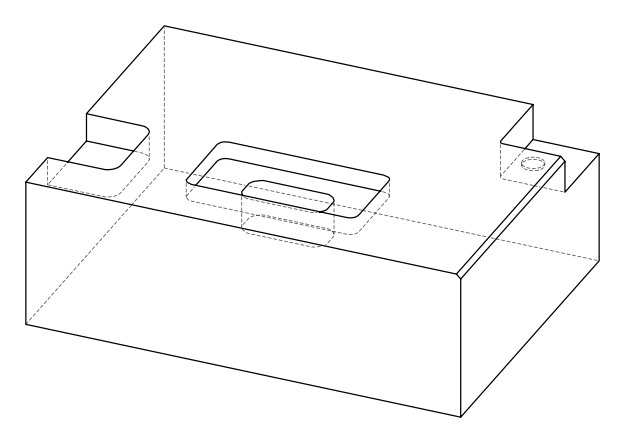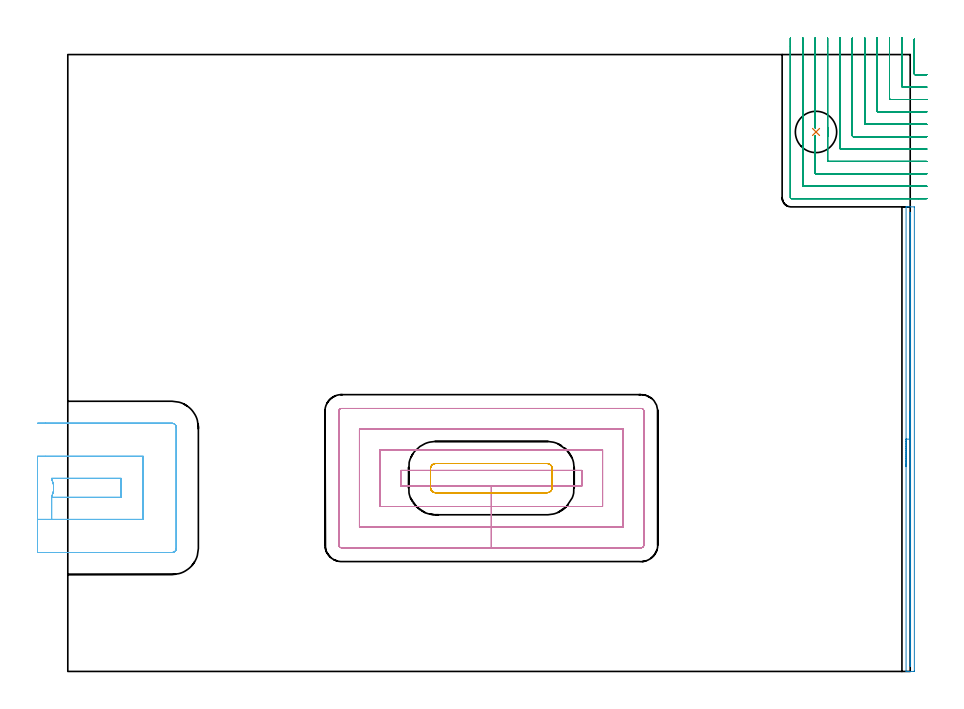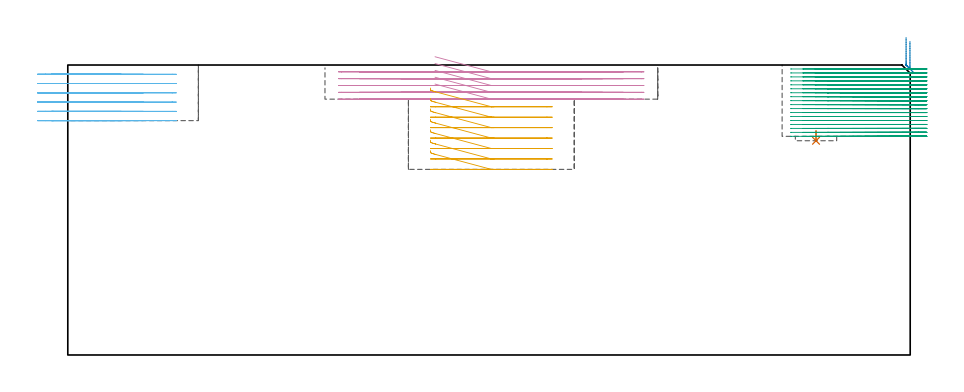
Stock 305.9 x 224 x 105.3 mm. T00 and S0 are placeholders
(PLAN: 6 operations, 4 tool changes, 49.2 min)
(1 INDEXABLE_INSERT_DRILL_BLIND_HOLE_FROM_SOLID | STEP1POCKET | UGT0302_001 | 0.02 min | 4853 mm3)
(2 AREA_MILL | FG_CHAMFER_SURFACE | UGT0205_001 | 2.84 min | 768 mm3)
(3 MILL_CORNER_NOTCH_RECTANGULAR | CORNER_NOTCH_RECTANGULAR | NXT0201_008 | Follow Part, ap 1.5, ae 75% | 29.22 min | 61968 mm3)
(4 MILL_RECTANGULAR_POCKET | POCKET_RECTANGULAR_STRAIGHT | NXT0201_013 | Follow Part, ap 2.5, ae 75% | 9.97 min | 90404 mm3)
(5 MILL_RECTANGULAR_POCKET_1 | POCKET_RECTANGULAR_STRAIGHT_1 | UGT0201_008 | Follow Part, ap 4, ae 75% | 2.26 min | 38695 mm3)
(6 MILL_SLOT | SLOT_PARTIAL_RECTANGULAR | UGT0201_008 | Follow Part, ap 4, ae 75% | 4.92 min | 59460 mm3)
(TOOL UGT0302_001 | Indexable Insert Drill 15mm | D15 PA180 FL50 Z2)
(TOOL UGT0205_001 | Chamfer Mill 20 x 3 x 45 deg. | D20 FL50 Z2)
(TOOL NXT0201_008 | ENDMILL 6mm [2P460-0600-NA 1630] | D6 FL26 Z6)
(TOOL NXT0201_013 | ENDMILL 10mm | D10 FL30 Z4)
(TOOL UGT0201_008 | End Mill 16 mm | D16 FL32 Z4)
(OP 1 INDEXABLE_INSERT_DRILL_BLIND_HOLE_FROM_SOLID)
G17 G21 G94 G90
T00 M6
G54
G17 G0 G90 X271.7 Y195.9 S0 M3
G43 Z115.3 H0
G94 G81 G98 Z77.8 F250. R81.4
G80
M5
M2
(OP 2 AREA_MILL)
G17 G21 G94 G90
T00 M6
G54
G17 G0 G90 X304.4 Y74.35 S1061 M3
G43 Z115.3 H0
G94 G1 Y74.388 Z114.428 F250.
Y74.502 Z113.563
Y74.691 Z112.712
Y74.953 Z111.88
Y75.287 Z111.074
Y75.69 Z110.3
Y76.158 Z109.564
Y76.69 Z108.872
Y77.279 Z108.229
Y77.922 Z107.639
Y78.614 Z107.108
Y79.35 Z106.64
Y80.124 Z106.237
Y80.93 Z105.903
Y81.762 Z105.641
Y82.614 Z105.452
Y83.478 Z105.338
Y84.35 Z105.3
Y168.559
X304.403 Y168.69 Z105.288
X304.448 Y168.693 Z105.243
X304.784 Y168.7 Z104.915
X305.335 Z104.364
X305.9 Z103.795
X307.391 Y168.698 Z102.306
X307.4 Y168.559 Z102.3
Y0.283
X307.397 Y0.141 Z102.303
X307.391 Y0.002 Z102.306
X305.9 Y0. Z103.795
X305.335 Z104.364
X304.784 Z104.915
X304.451 Z105.24
X304.403 Y0.01 Z105.288
X304.4 Y0.141 Z105.3
Y84.35
X305.814 Z103.886
Y166.417
X305.816 Y166.502 Z103.884
X305.821 Y166.672 Z103.879
X305.825 Y166.692 Z103.875
X305.832 Y166.695 Z103.868
X305.854 Y166.698 Z103.846
X305.9 Z103.8
X305.952 Y166.694 Z103.748
X305.978 Y166.691 Z103.722
X305.982 Y166.588 Z103.718
X305.985 Y166.417 Z103.715
X305.986 Y2.283
X305.984 Y2.198 Z103.716
X305.979 Y2.028 Z103.721
X305.975 Y2.008 Z103.725
X305.968 Y2.005 Z103.732
X305.946 Y2.002 Z103.754
X305.9 Z103.8
X305.848 Y2.006 Z103.852
X305.822 Y2.009 Z103.878
X305.819 Y2.112 Z103.881
X305.815 Y2.283 Z103.885
X305.814 Y84.35 Z103.886
Y85.222 Z103.924
Y86.086 Z104.038
Y86.938 Z104.226
Y87.77 Z104.489
Y88.576 Z104.823
Y89.35 Z105.225
Y90.086 Z105.694
Y90.778 Z106.225
Y91.421 Z106.815
Y92.01 Z107.458
Y92.542 Z108.15
Y93.01 Z108.886
Y93.413 Z109.66
Y93.747 Z110.466
Y94.009 Z111.298
Y94.198 Z112.149
Y94.312 Z113.014
Y94.35 Z113.886
G0 Z115.3
M5
M2
(OP 3 MILL_CORNER_NOTCH_RECTANGULAR)
G17 G21 G94 G90
T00 M6
G54
G17 G0 G90 X307.4 Y229.598 S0 M3
G43 Z115.3 H1
Z103.861
G94 G1 Y226.598 F250.
Y216.997 F500.
G3 X307.697 Y216.7 R0.3
G1 X308.9
X311.9 F250.
G0 Z115.3
X302.9 Y230.
Z103.861
G1 Y227.
Y212.497 F500.
G3 X303.197 Y212.2 R0.3
G1 X308.9
X311.9 F250.
G0 Z115.3
X298.4 Y230.
Z103.861
G1 Y227.
Y207.997 F500.
G3 X298.697 Y207.7 R0.3
G1 X308.9
X311.9 F250.
G0 Z115.3
X293.9 Y230.
Z103.861
G1 Y227.
Y203.497 F500.
G3 X294.197 Y203.2 R0.3
G1 X308.9
X311.9 F250.
G0 Z115.3
X289.4 Y230.
Z103.861
G1 Y227.
Y198.997 F500.
G3 X289.697 Y198.7 R0.3
G1 X308.9
X311.9 F250.
G0 Z115.3
X284.9 Y230.
Z103.861
G1 Y227.
Y194.497 F500.
G3 X285.197 Y194.2 R0.3
G1 X308.9
X311.9 F250.
G0 Z115.3
X280.4 Y230.
Z103.861
G1 Y227.
Y189.997 F500.
G3 X280.697 Y189.7 R0.3
G1 X308.9
X311.9 F250.
G0 Z115.3
X275.9 Y230.
Z103.861
G1 Y227.
Y197.504 F500.
G2 X275.954 Y194.44 R4.5
G1 X275.9 Y194.293
Y185.498
G3 X276.198 Y185.2 R0.3
G1 X308.9
X311.9 F250.
G0 Z115.3
X271.4 Y230.
Z103.861
G1 Y227.
Y200.387 F500.
Y197.387 F250.
G0 Z115.3
Y194.415
Z103.861
G1 Y191.415
Y180.998 F500.
G3 X271.698 Y180.7 R0.3
G1 X308.9
X311.9 F250.
G0 Z115.3
X266.9 Y230.
Z103.861
G1 Y227.
Y176.498 F500.
G3 X267.198 Y176.2 R0.3
G1 X308.9
X311.9 F250.
G0 Z115.3
X262.4 Y230.
Z103.861
G1 Y227.
Y171.998 F500.
G3 X262.698 Y171.7 R0.3
G1 X308.9
X311.9 F250.
G0 Z115.3
X307.4 Y229.598
Z102.422
G1 Y226.598
Y216.997 F500.
G3 X307.697 Y216.7 R0.3
G1 X308.9
X311.9 F250.
G0 Z115.3
X302.9 Y230.
Z102.422
G1 Y227.
Y212.497 F500.
G3 X303.197 Y212.2 R0.3
G1 X308.9
X311.9 F250.
G0 Z115.3
X298.4 Y230.
Z102.422
G1 Y227.
Y207.997 F500.
G3 X298.697 Y207.7 R0.3
G1 X308.9
X311.9 F250.
G0 Z115.3
X293.9 Y230.
Z102.422
G1 Y227.
Y203.497 F500.
G3 X294.197 Y203.2 R0.3
G1 X308.9
X311.9 F250.
G0 Z115.3
X289.4 Y230.
Z102.422
G1 Y227.
Y198.997 F500.
G3 X289.697 Y198.7 R0.3
G1 X308.9
X311.9 F250.
G0 Z115.3
X284.9 Y230.
Z102.422
G1 Y227.
Y194.497 F500.
G3 X285.197 Y194.2 R0.3
G1 X308.9
X311.9 F250.
G0 Z115.3
X280.4 Y230.
Z102.422
G1 Y227.
Y189.997 F500.
G3 X280.697 Y189.7 R0.3
G1 X308.9
X311.9 F250.
G0 Z115.3
X275.9 Y230.
Z102.422
G1 Y227.
Y197.504 F500.
G2 X275.954 Y194.44 R4.5
G1 X275.9 Y194.293
Y185.498
G3 X276.198 Y185.2 R0.3
G1 X308.9
X311.9 F250.
G0 Z115.3
X271.4 Y230.
Z102.422
G1 Y227.
Y200.387 F500.
Y197.387 F250.
G0 Z115.3
Y194.415
Z102.422
G1 Y191.415
Y180.998 F500.
G3 X271.698 Y180.7 R0.3
G1 X308.9
X311.9 F250.
G0 Z115.3
X266.9 Y230.
Z102.422
G1 Y227.
Y176.498 F500.
G3 X267.198 Y176.2 R0.3
G1 X308.9
X311.9 F250.
G0 Z115.3
X262.4 Y230.
Z102.422
G1 Y227.
Y171.998 F500.
G3 X262.698 Y171.7 R0.3
G1 X308.9
X311.9 F250.
G0 Z115.3
X307.4 Y229.598
Z100.983
G1 Y226.598
Y216.997 F500.
G3 X307.697 Y216.7 R0.3
G1 X308.9
X311.9 F250.
G0 Z115.3
X302.9 Y230.
Z100.983
G1 Y227.
Y212.497 F500.
G3 X303.197 Y212.2 R0.3
G1 X308.9
X311.9 F250.
G0 Z115.3
X298.4 Y230.
Z100.983
G1 Y227.
Y207.997 F500.
G3 X298.697 Y207.7 R0.3
G1 X308.9
X311.9 F250.
G0 Z115.3
X293.9 Y230.
Z100.983
G1 Y227.
Y203.497 F500.
G3 X294.197 Y203.2 R0.3
G1 X308.9
X311.9 F250.
G0 Z115.3
X289.4 Y230.
Z100.983
G1 Y227.
Y198.997 F500.
G3 X289.697 Y198.7 R0.3
G1 X308.9
X311.9 F250.
G0 Z115.3
X284.9 Y230.
Z100.983
G1 Y227.
Y194.497 F500.
G3 X285.197 Y194.2 R0.3
G1 X308.9
X311.9 F250.
G0 Z115.3
X280.4 Y230.
Z100.983
G1 Y227.
Y189.997 F500.
G3 X280.697 Y189.7 R0.3
G1 X308.9
X311.9 F250.
G0 Z115.3
X275.9 Y230.
Z100.983
G1 Y227.
Y197.504 F500.
G2 X275.954 Y194.44 R4.5
G1 X275.9 Y194.293
Y185.498
G3 X276.198 Y185.2 R0.3
G1 X308.9
X311.9 F250.
G0 Z115.3
X271.4 Y230.
Z100.983
G1 Y227.
Y200.387 F500.
Y197.387 F250.
G0 Z115.3
Y194.414
Z100.983
G1 Y191.414
Y180.998 F500.
G3 X271.698 Y180.7 R0.3
G1 X308.9
X311.9 F250.
G0 Z115.3
X266.9 Y230.
Z100.983
G1 Y227.
Y176.498 F500.
G3 X267.198 Y176.2 R0.3
G1 X308.9
X311.9 F250.
G0 Z115.3
X262.4 Y230.
Z100.983
G1 Y227.
Y171.998 F500.
G3 X262.698 Y171.7 R0.3
G1 X308.9
X311.9 F250.
G0 Z115.3
X307.4 Y229.598
Z99.544
G1 Y226.598
Y216.997 F500.
G3 X307.697 Y216.7 R0.3
G1 X308.9
X311.9 F250.
G0 Z115.3
X302.9 Y230.
Z99.544
G1 Y227.
Y212.497 F500.
G3 X303.197 Y212.2 R0.3
G1 X308.9
X311.9 F250.
G0 Z115.3
X298.4 Y230.
Z99.544
G1 Y227.
Y207.997 F500.
G3 X298.697 Y207.7 R0.3
G1 X308.9
X311.9 F250.
G0 Z115.3
X293.9 Y230.
Z99.544
G1 Y227.
Y203.497 F500.
G3 X294.197 Y203.2 R0.3
G1 X308.9
X311.9 F250.
G0 Z115.3
X289.4 Y230.
Z99.544
G1 Y227.
Y198.997 F500.
G3 X289.697 Y198.7 R0.3
G1 X308.9
X311.9 F250.
G0 Z115.3
X284.9 Y230.
Z99.544
G1 Y227.
Y194.497 F500.
G3 X285.197 Y194.2 R0.3
G1 X308.9
X311.9 F250.
G0 Z115.3
X280.4 Y230.
Z99.544
G1 Y227.
Y189.997 F500.
G3 X280.697 Y189.7 R0.3
G1 X308.9
X311.9 F250.
G0 Z115.3
X275.9 Y230.
Z99.544
G1 Y227.
Y197.504 F500.
G2 X275.954 Y194.44 R4.5
G1 X275.9 Y194.293
Y185.498
G3 X276.198 Y185.2 R0.3
G1 X308.9
X311.9 F250.
G0 Z115.3
X271.4 Y230.
Z99.544
G1 Y227.
Y200.387 F500.
Y197.387 F250.
G0 Z115.3
Y194.414
Z99.544
G1 Y191.414
Y180.998 F500.
G3 X271.698 Y180.7 R0.3
G1 X308.9
X311.9 F250.
G0 Z115.3
X266.9 Y230.
Z99.544
G1 Y227.
Y176.498 F500.
G3 X267.198 Y176.2 R0.3
G1 X308.9
X311.9 F250.
G0 Z115.3
X262.4 Y230.
Z99.544
G1 Y227.
Y171.998 F500.
G3 X262.698 Y171.7 R0.3
G1 X308.9
X311.9 F250.
G0 Z115.3
X307.4 Y229.598
Z98.105
G1 Y226.598
Y216.997 F500.
G3 X307.697 Y216.7 R0.3
G1 X308.9
X311.9 F250.
G0 Z115.3
X302.9 Y230.
Z98.105
G1 Y227.
Y212.497 F500.
G3 X303.197 Y212.2 R0.3
G1 X308.9
X311.9 F250.
G0 Z115.3
X298.4 Y230.
Z98.105
G1 Y227.
Y207.997 F500.
G3 X298.697 Y207.7 R0.3
G1 X308.9
X311.9 F250.
G0 Z115.3
X293.9 Y230.
Z98.105
G1 Y227.
Y203.497 F500.
G3 X294.197 Y203.2 R0.3
G1 X308.9
X311.9 F250.
G0 Z115.3
X289.4 Y230.
Z98.105
G1 Y227.
Y198.997 F500.
G3 X289.697 Y198.7 R0.3
G1 X308.9
X311.9 F250.
G0 Z115.3
X284.9 Y230.
Z98.105
G1 Y227.
Y194.497 F500.
G3 X285.197 Y194.2 R0.3
G1 X308.9
X311.9 F250.
G0 Z115.3
X280.4 Y230.
Z98.105
G1 Y227.
Y189.997 F500.
G3 X280.697 Y189.7 R0.3
G1 X308.9
X311.9 F250.
G0 Z115.3
X275.9 Y230.
Z98.105
G1 Y227.
Y197.504 F500.
G2 X275.969 Y194.487 R4.5
G1 X275.954 Y194.441
X275.93 Y194.372
X275.9 Y194.293
Y185.498
G3 X276.198 Y185.2 R0.3
G1 X308.9
X311.9 F250.
G0 Z115.3
X271.4 Y230.
Z98.105
G1 Y227.
Y200.387 F500.
Y197.387 F250.
G0 Z115.3
Y194.414
Z98.105
G1 Y191.414
Y180.998 F500.
G3 X271.698 Y180.7 R0.3
G1 X308.9
X311.9 F250.
G0 Z115.3
X266.9 Y230.
Z98.105
G1 Y227.
Y176.498 F500.
G3 X267.198 Y176.2 R0.3
G1 X308.9
X311.9 F250.
G0 Z115.3
X262.4 Y230.
Z98.105
G1 Y227.
Y171.998 F500.
G3 X262.698 Y171.7 R0.3
G1 X308.9
X311.9 F250.
G0 Z115.3
X307.4 Y229.598
Z96.667
G1 Y226.598
Y216.997 F500.
G3 X307.697 Y216.7 R0.3
G1 X308.9
X311.9 F250.
G0 Z115.3
X302.9 Y230.
Z96.667
G1 Y227.
Y212.497 F500.
G3 X303.197 Y212.2 R0.3
G1 X308.9
X311.9 F250.
G0 Z115.3
X298.4 Y230.
Z96.667
G1 Y227.
Y207.997 F500.
G3 X298.697 Y207.7 R0.3
G1 X308.9
X311.9 F250.
G0 Z115.3
X293.9 Y230.
Z96.667
G1 Y227.
Y203.497 F500.
G3 X294.197 Y203.2 R0.3
G1 X308.9
X311.9 F250.
G0 Z115.3
X289.4 Y230.
Z96.667
G1 Y227.
Y198.997 F500.
G3 X289.697 Y198.7 R0.3
G1 X308.9
X311.9 F250.
G0 Z115.3
X284.9 Y230.
Z96.667
G1 Y227.
Y194.497 F500.
G3 X285.197 Y194.2 R0.3
G1 X308.9
X311.9 F250.
G0 Z115.3
X280.4 Y230.
Z96.667
G1 Y227.
Y189.997 F500.
G3 X280.697 Y189.7 R0.3
G1 X308.9
X311.9 F250.
G0 Z115.3
X275.9 Y230.
Z96.667
G1 Y227.
Y197.504 F500.
G2 X275.969 Y194.487 R4.5
G1 X275.954 Y194.441
X275.943 Y194.408
X275.9 Y194.293
Y185.498
G3 X276.198 Y185.2 R0.3
G1 X308.9
X311.9 F250.
G0 Z115.3
X271.4 Y230.
Z96.667
G1 Y227.
Y200.387 F500.
Y197.387 F250.
G0 Z115.3
Y194.414
Z96.667
G1 Y191.414
Y180.998 F500.
G3 X271.698 Y180.7 R0.3
G1 X308.9
X311.9 F250.
G0 Z115.3
X266.9 Y230.
Z96.667
G1 Y227.
Y176.498 F500.
G3 X267.198 Y176.2 R0.3
G1 X308.9
X311.9 F250.
G0 Z115.3
X262.4 Y230.
Z96.667
G1 Y227.
Y171.998 F500.
G3 X262.698 Y171.7 R0.3
G1 X308.9
X311.9 F250.
G0 Z115.3
X307.4 Y229.598
Z95.228
G1 Y226.598
Y216.997 F500.
G3 X307.697 Y216.7 R0.3
G1 X308.9
X311.9 F250.
G0 Z115.3
X302.9 Y230.
Z95.228
G1 Y227.
Y212.497 F500.
G3 X303.197 Y212.2 R0.3
G1 X308.9
X311.9 F250.
G0 Z115.3
X298.4 Y230.
Z95.228
G1 Y227.
Y207.997 F500.
G3 X298.697 Y207.7 R0.3
G1 X308.9
X311.9 F250.
G0 Z115.3
X293.9 Y230.
Z95.228
G1 Y227.
Y203.497 F500.
G3 X294.197 Y203.2 R0.3
G1 X308.9
X311.9 F250.
G0 Z115.3
X289.4 Y230.
Z95.228
G1 Y227.
Y198.997 F500.
G3 X289.697 Y198.7 R0.3
G1 X308.9
X311.9 F250.
G0 Z115.3
X284.9 Y230.
Z95.228
G1 Y227.
Y194.497 F500.
G3 X285.197 Y194.2 R0.3
G1 X308.9
X311.9 F250.
G0 Z115.3
X280.4 Y230.
Z95.228
G1 Y227.
Y189.997 F500.
G3 X280.697 Y189.7 R0.3
G1 X308.9
X311.9 F250.
G0 Z115.3
X275.9 Y230.
Z95.228
G1 Y227.
Y197.504 F500.
G2 X275.954 Y194.44 R4.5
G1 X275.9 Y194.293
Y185.498
G3 X276.198 Y185.2 R0.3
G1 X308.9
X311.9 F250.
G0 Z115.3
X271.4 Y230.
Z95.228
G1 Y227.
Y200.387 F500.
Y197.387 F250.
G0 Z115.3
Y194.414
Z95.228
G1 Y191.414
Y180.998 F500.
G3 X271.698 Y180.7 R0.3
G1 X308.9
X311.9 F250.
G0 Z115.3
X266.9 Y230.
Z95.228
G1 Y227.
Y176.498 F500.
G3 X267.198 Y176.2 R0.3
G1 X308.9
X311.9 F250.
G0 Z115.3
X262.4 Y230.
Z95.228
G1 Y227.
Y171.998 F500.
G3 X262.698 Y171.7 R0.3
G1 X308.9
X311.9 F250.
G0 Z115.3
X307.4 Y229.598
Z93.789
G1 Y226.598
Y216.997 F500.
G3 X307.697 Y216.7 R0.3
G1 X308.9
X311.9 F250.
G0 Z115.3
X302.9 Y230.
Z93.789
G1 Y227.
Y212.497 F500.
G3 X303.197 Y212.2 R0.3
G1 X308.9
X311.9 F250.
G0 Z115.3
X298.4 Y230.
Z93.789
G1 Y227.
Y207.997 F500.
G3 X298.697 Y207.7 R0.3
G1 X308.9
X311.9 F250.
G0 Z115.3
X293.9 Y230.
Z93.789
G1 Y227.
Y203.497 F500.
G3 X294.197 Y203.2 R0.3
G1 X308.9
X311.9 F250.
G0 Z115.3
X289.4 Y230.
Z93.789
G1 Y227.
Y198.997 F500.
G3 X289.697 Y198.7 R0.3
G1 X308.9
X311.9 F250.
G0 Z115.3
X284.9 Y230.
Z93.789
G1 Y227.
Y194.497 F500.
G3 X285.197 Y194.2 R0.3
G1 X308.9
X311.9 F250.
G0 Z115.3
X280.4 Y230.
Z93.789
G1 Y227.
Y189.997 F500.
G3 X280.697 Y189.7 R0.3
G1 X308.9
X311.9 F250.
G0 Z115.3
X275.9 Y230.
Z93.789
G1 Y227.
Y197.504 F500.
G2 X275.954 Y194.44 R4.5
G1 X275.9 Y194.293
Y185.498
G3 X276.198 Y185.2 R0.3
G1 X308.9
X311.9 F250.
G0 Z115.3
X271.4 Y230.
Z93.789
G1 Y227.
Y200.387 F500.
Y197.387 F250.
G0 Z115.3
Y194.414
Z93.789
G1 Y191.414
Y180.998 F500.
G3 X271.698 Y180.7 R0.3
G1 X308.9
X311.9 F250.
G0 Z115.3
X266.9 Y230.
Z93.789
G1 Y227.
Y176.498 F500.
G3 X267.198 Y176.2 R0.3
G1 X308.9
X311.9 F250.
G0 Z115.3
X262.4 Y230.
Z93.789
G1 Y227.
Y171.998 F500.
G3 X262.698 Y171.7 R0.3
G1 X308.9
X311.9 F250.
G0 Z115.3
X307.4 Y229.598
Z92.35
G1 Y226.598
Y216.997 F500.
G3 X307.697 Y216.7 R0.3
G1 X308.9
X311.9 F250.
G0 Z115.3
X302.9 Y230.
Z92.35
G1 Y227.
Y212.497 F500.
G3 X303.197 Y212.2 R0.3
G1 X308.9
X311.9 F250.
G0 Z115.3
X298.4 Y230.
Z92.35
G1 Y227.
Y207.997 F500.
G3 X298.697 Y207.7 R0.3
G1 X308.9
X311.9 F250.
G0 Z115.3
X293.9 Y230.
Z92.35
G1 Y227.
Y203.497 F500.
G3 X294.197 Y203.2 R0.3
G1 X308.9
X311.9 F250.
G0 Z115.3
X289.4 Y230.
Z92.35
G1 Y227.
Y198.997 F500.
G3 X289.697 Y198.7 R0.3
G1 X308.9
X311.9 F250.
G0 Z115.3
X284.9 Y230.
Z92.35
G1 Y227.
Y194.497 F500.
G3 X285.197 Y194.2 R0.3
G1 X308.9
X311.9 F250.
G0 Z115.3
X280.4 Y230.
Z92.35
G1 Y227.
Y189.997 F500.
G3 X280.697 Y189.7 R0.3
G1 X308.9
X311.9 F250.
G0 Z115.3
X275.9 Y230.
Z92.35
G1 Y227.
Y197.504 F500.
G2 X275.954 Y194.44 R4.5
G1 X275.9 Y194.293
Y185.498
G3 X276.198 Y185.2 R0.3
G1 X308.9
X311.9 F250.
G0 Z115.3
X271.4 Y230.
Z92.35
G1 Y227.
Y200.387 F500.
Y197.387 F250.
G0 Z115.3
Y194.414
Z92.35
G1 Y191.414
Y180.998 F500.
G3 X271.698 Y180.7 R0.3
G1 X308.9
X311.9 F250.
G0 Z115.3
X266.9 Y230.
Z92.35
G1 Y227.
Y176.498 F500.
G3 X267.198 Y176.2 R0.3
G1 X308.9
X311.9 F250.
G0 Z115.3
X262.4 Y230.
Z92.35
G1 Y227.
Y171.998 F500.
G3 X262.698 Y171.7 R0.3
G1 X308.9
X311.9 F250.
G0 Z115.3
X307.4 Y229.598
Z90.911
G1 Y226.598
Y216.997 F500.
G3 X307.697 Y216.7 R0.3
G1 X308.9
X311.9 F250.
G0 Z115.3
X302.9 Y230.
Z90.911
G1 Y227.
Y212.497 F500.
G3 X303.197 Y212.2 R0.3
G1 X308.9
X311.9 F250.
G0 Z115.3
X298.4 Y230.
Z90.911
G1 Y227.
Y207.997 F500.
G3 X298.697 Y207.7 R0.3
G1 X308.9
X311.9 F250.
G0 Z115.3
X293.9 Y230.
Z90.911
G1 Y227.
Y203.497 F500.
G3 X294.197 Y203.2 R0.3
G1 X308.9
X311.9 F250.
G0 Z115.3
X289.4 Y230.
Z90.911
G1 Y227.
Y198.997 F500.
G3 X289.697 Y198.7 R0.3
G1 X308.9
X311.9 F250.
G0 Z115.3
X284.9 Y230.
Z90.911
G1 Y227.
Y194.497 F500.
G3 X285.197 Y194.2 R0.3
G1 X308.9
X311.9 F250.
G0 Z115.3
X280.4 Y230.
Z90.911
G1 Y227.
Y189.997 F500.
G3 X280.697 Y189.7 R0.3
G1 X308.9
X311.9 F250.
G0 Z115.3
X275.9 Y230.
Z90.911
G1 Y227.
Y197.504 F500.
G2 X275.954 Y194.44 R4.5
G1 X275.9 Y194.293
Y185.498
G3 X276.198 Y185.2 R0.3
G1 X308.9
X311.9 F250.
G0 Z115.3
X271.4 Y230.
Z90.911
G1 Y227.
Y200.387 F500.
Y197.387 F250.
G0 Z115.3
Y194.414
Z90.911
G1 Y191.414
Y180.998 F500.
G3 X271.698 Y180.7 R0.3
G1 X308.9
X311.9 F250.
G0 Z115.3
X266.9 Y230.
Z90.911
G1 Y227.
Y176.498 F500.
G3 X267.198 Y176.2 R0.3
G1 X308.9
X311.9 F250.
G0 Z115.3
X262.4 Y230.
Z90.911
G1 Y227.
Y171.998 F500.
G3 X262.698 Y171.7 R0.3
G1 X308.9
X311.9 F250.
G0 Z115.3
X307.4 Y229.598
Z89.472
G1 Y226.598
Y216.997 F500.
G3 X307.697 Y216.7 R0.3
G1 X308.9
X311.9 F250.
G0 Z115.3
X302.9 Y230.
Z89.472
G1 Y227.
Y212.497 F500.
G3 X303.197 Y212.2 R0.3
G1 X308.9
X311.9 F250.
G0 Z115.3
X298.4 Y230.
Z89.472
G1 Y227.
Y207.997 F500.
G3 X298.697 Y207.7 R0.3
G1 X308.9
X311.9 F250.
G0 Z115.3
X293.9 Y230.
Z89.472
G1 Y227.
Y203.497 F500.
G3 X294.197 Y203.2 R0.3
G1 X308.9
X311.9 F250.
G0 Z115.3
X289.4 Y230.
Z89.472
G1 Y227.
Y198.997 F500.
G3 X289.697 Y198.7 R0.3
G1 X308.9
X311.9 F250.
G0 Z115.3
X284.9 Y230.
Z89.472
G1 Y227.
Y194.497 F500.
G3 X285.197 Y194.2 R0.3
G1 X308.9
X311.9 F250.
G0 Z115.3
X280.4 Y230.
Z89.472
G1 Y227.
Y189.997 F500.
G3 X280.697 Y189.7 R0.3
G1 X308.9
X311.9 F250.
G0 Z115.3
X275.9 Y230.
Z89.472
G1 Y227.
Y197.504 F500.
G2 X275.954 Y194.44 R4.5
G1 X275.9 Y194.293
Y185.498
G3 X276.198 Y185.2 R0.3
G1 X308.9
X311.9 F250.
G0 Z115.3
X271.4 Y230.
Z89.472
G1 Y227.
Y200.387 F500.
Y197.387 F250.
G0 Z115.3
Y194.414
Z89.472
G1 Y191.414
Y180.998 F500.
G3 X271.698 Y180.7 R0.3
G1 X308.9
X311.9 F250.
G0 Z115.3
X266.9 Y230.
Z89.472
G1 Y227.
Y176.498 F500.
G3 X267.198 Y176.2 R0.3
G1 X308.9
X311.9 F250.
G0 Z115.3
X262.4 Y230.
Z89.472
G1 Y227.
Y171.998 F500.
G3 X262.698 Y171.7 R0.3
G1 X308.9
X311.9 F250.
G0 Z115.3
X307.4 Y229.598
Z88.033
G1 Y226.598
Y216.997 F500.
G3 X307.697 Y216.7 R0.3
G1 X308.9
X311.9 F250.
G0 Z115.3
X302.9 Y230.
Z88.033
G1 Y227.
Y212.497 F500.
G3 X303.197 Y212.2 R0.3
G1 X308.9
X311.9 F250.
G0 Z115.3
X298.4 Y230.
Z88.033
G1 Y227.
Y207.997 F500.
G3 X298.697 Y207.7 R0.3
G1 X308.9
X311.9 F250.
G0 Z115.3
X293.9 Y230.
Z88.033
G1 Y227.
Y203.497 F500.
G3 X294.197 Y203.2 R0.3
G1 X308.9
X311.9 F250.
G0 Z115.3
X289.4 Y230.
Z88.033
G1 Y227.
Y198.997 F500.
G3 X289.697 Y198.7 R0.3
G1 X308.9
X311.9 F250.
G0 Z115.3
X284.9 Y230.
Z88.033
G1 Y227.
Y194.497 F500.
G3 X285.197 Y194.2 R0.3
G1 X308.9
X311.9 F250.
G0 Z115.3
X280.4 Y230.
Z88.033
G1 Y227.
Y189.997 F500.
G3 X280.697 Y189.7 R0.3
G1 X308.9
X311.9 F250.
G0 Z115.3
X275.9 Y230.
Z88.033
G1 Y227.
Y197.506 F500.
G2 X276.139 Y195.181 R4.499
X275.9 Y194.294 R4.499
G1 Y185.498
G3 X276.198 Y185.2 R0.3
G1 X308.9
X311.9 F250.
G0 Z115.3
X271.4 Y230.
Z88.033
G1 Y227.
Y200.387 F500.
Y197.387 F250.
G0 Z115.3
Y194.414
Z88.033
G1 Y191.414
Y180.998 F500.
G3 X271.698 Y180.7 R0.3
G1 X308.9
X311.9 F250.
G0 Z115.3
X266.9 Y230.
Z88.033
G1 Y227.
Y176.498 F500.
G3 X267.198 Y176.2 R0.3
G1 X308.9
X311.9 F250.
G0 Z115.3
X262.4 Y230.
Z88.033
G1 Y227.
Y171.998 F500.
G3 X262.698 Y171.7 R0.3
G1 X308.9
X311.9 F250.
G0 Z115.3
X307.4 Y229.598
Z86.594
G1 Y226.598
Y216.997 F500.
G3 X307.697 Y216.7 R0.3
G1 X308.9
X311.9 F250.
G0 Z115.3
X302.9 Y230.
Z86.594
G1 Y227.
Y212.497 F500.
G3 X303.197 Y212.2 R0.3
G1 X308.9
X311.9 F250.
G0 Z115.3
X298.4 Y230.
Z86.594
G1 Y227.
Y207.997 F500.
G3 X298.697 Y207.7 R0.3
G1 X308.9
X311.9 F250.
G0 Z115.3
X293.9 Y230.
Z86.594
G1 Y227.
Y203.497 F500.
G3 X294.197 Y203.2 R0.3
G1 X308.9
X311.9 F250.
G0 Z115.3
X289.4 Y230.
Z86.594
G1 Y227.
Y198.997 F500.
G3 X289.697 Y198.7 R0.3
G1 X308.9
X311.9 F250.
G0 Z115.3
X284.9 Y230.
Z86.594
G1 Y227.
Y194.497 F500.
G3 X285.197 Y194.2 R0.3
G1 X308.9
X311.9 F250.
G0 Z115.3
X280.4 Y230.
Z86.594
G1 Y227.
Y189.997 F500.
G3 X280.697 Y189.7 R0.3
G1 X308.9
X311.9 F250.
G0 Z115.3
X275.9 Y230.
Z86.594
G1 Y227.
Y197.504 F500.
G2 X276.108 Y195.008 R4.5
X275.9 Y194.294 R4.499
G1 Y189.997
Y185.498
G3 X276.198 Y185.2 R0.3
G1 X308.9
X311.9 F250.
G0 Z115.3
X271.4 Y230.
Z86.594
G1 Y227.
Y200.387 F500.
Y197.387 F250.
G0 Z115.3
Y194.414
Z86.594
G1 Y191.414
Y180.998 F500.
G3 X271.698 Y180.7 R0.3
G1 X308.9
X311.9 F250.
G0 Z115.3
X266.9 Y230.
Z86.594
G1 Y227.
Y176.498 F500.
G3 X267.198 Y176.2 R0.3
G1 X308.9
X311.9 F250.
G0 Z115.3
X262.4 Y230.
Z86.594
G1 Y227.
Y171.998 F500.
G3 X262.698 Y171.7 R0.3
G1 X308.9
X311.9 F250.
G0 Z115.3
X307.4 Y229.598
Z85.156
G1 Y226.598
Y216.997 F500.
G3 X307.697 Y216.7 R0.3
G1 X308.9
X311.9 F250.
G0 Z115.3
X302.9 Y230.
Z85.156
G1 Y227.
Y212.497 F500.
G3 X303.197 Y212.2 R0.3
G1 X308.9
X311.9 F250.
G0 Z115.3
X298.4 Y230.
Z85.156
G1 Y227.
Y207.997 F500.
G3 X298.697 Y207.7 R0.3
G1 X308.9
X311.9 F250.
G0 Z115.3
X293.9 Y230.
Z85.156
G1 Y227.
Y203.497 F500.
G3 X294.197 Y203.2 R0.3
G1 X308.9
X311.9 F250.
G0 Z115.3
X289.4 Y230.
Z85.156
G1 Y227.
Y198.997 F500.
G3 X289.697 Y198.7 R0.3
G1 X308.9
X311.9 F250.
G0 Z115.3
X284.9 Y230.
Z85.156
G1 Y227.
Y194.497 F500.
G3 X285.197 Y194.2 R0.3
G1 X308.9
X311.9 F250.
G0 Z115.3
X280.4 Y230.
Z85.156
G1 Y227.
Y189.997 F500.
G3 X280.697 Y189.7 R0.3
G1 X308.9
X311.9 F250.
G0 Z115.3
X275.9 Y230.
Z85.156
G1 Y227.
Y197.504 F500.
G2 X275.954 Y194.44 R4.5
G1 X275.9 Y194.293
Y185.498
G3 X276.198 Y185.2 R0.3
G1 X308.9
X311.9 F250.
G0 Z115.3
X271.4 Y230.
Z85.156
G1 Y227.
Y200.387 F500.
Y197.387 F250.
G0 Z115.3
Y194.414
Z85.156
G1 Y191.414
Y180.998 F500.
G3 X271.698 Y180.7 R0.3
G1 X308.9
X311.9 F250.
G0 Z115.3
X266.9 Y230.
Z85.156
G1 Y227.
Y176.498 F500.
G3 X267.198 Y176.2 R0.3
G1 X308.9
X311.9 F250.
G0 Z115.3
X262.4 Y230.
Z85.156
G1 Y227.
Y171.998 F500.
G3 X262.698 Y171.7 R0.3
G1 X308.9
X311.9 F250.
G0 Z115.3
X307.4 Y229.598
Z83.717
G1 Y226.598
Y216.997 F500.
G3 X307.697 Y216.7 R0.3
G1 X308.9
X311.9 F250.
G0 Z115.3
X302.9 Y230.
Z83.717
G1 Y227.
Y212.497 F500.
G3 X303.197 Y212.2 R0.3
G1 X308.9
X311.9 F250.
G0 Z115.3
X298.4 Y230.
Z83.717
G1 Y227.
Y207.997 F500.
G3 X298.697 Y207.7 R0.3
G1 X308.9
X311.9 F250.
G0 Z115.3
X293.9 Y230.
Z83.717
G1 Y227.
Y203.497 F500.
G3 X294.197 Y203.2 R0.3
G1 X308.9
X311.9 F250.
G0 Z115.3
X289.4 Y230.
Z83.717
G1 Y227.
Y198.997 F500.
G3 X289.697 Y198.7 R0.3
G1 X308.9
X311.9 F250.
G0 Z115.3
X284.9 Y230.
Z83.717
G1 Y227.
Y194.497 F500.
G3 X285.197 Y194.2 R0.3
G1 X308.9
X311.9 F250.
G0 Z115.3
X280.4 Y230.
Z83.717
G1 Y227.
Y189.997 F500.
G3 X280.697 Y189.7 R0.3
G1 X308.9
X311.9 F250.
G0 Z115.3
X275.9 Y230.
Z83.717
G1 Y227.
Y197.504 F500.
G2 X275.954 Y194.44 R4.5
G1 X275.9 Y194.293
Y185.498
G3 X276.198 Y185.2 R0.3
G1 X308.9
X311.9 F250.
G0 Z115.3
X271.4 Y230.
Z83.717
G1 Y227.
Y200.387 F500.
Y197.387 F250.
G0 Z115.3
Y194.414
Z83.717
G1 Y191.414
Y180.998 F500.
G3 X271.698 Y180.7 R0.3
G1 X308.9
X311.9 F250.
G0 Z115.3
X266.9 Y230.
Z83.717
G1 Y227.
Y176.498 F500.
G3 X267.198 Y176.2 R0.3
G1 X308.9
X311.9 F250.
G0 Z115.3
X262.4 Y230.
Z83.717
G1 Y227.
Y171.998 F500.
G3 X262.698 Y171.7 R0.3
G1 X308.9
X311.9 F250.
G0 Z115.3
X307.4 Y229.598
Z82.278
G1 Y226.598
Y216.997 F500.
G3 X307.697 Y216.7 R0.3
G1 X308.9
X311.9 F250.
G0 Z115.3
X302.9 Y230.
Z82.278
G1 Y227.
Y212.497 F500.
G3 X303.197 Y212.2 R0.3
G1 X308.9
X311.9 F250.
G0 Z115.3
X298.4 Y230.
Z82.278
G1 Y227.
Y207.997 F500.
G3 X298.697 Y207.7 R0.3
G1 X308.9
X311.9 F250.
G0 Z115.3
X293.9 Y230.
Z82.278
G1 Y227.
Y203.497 F500.
G3 X294.197 Y203.2 R0.3
G1 X308.9
X311.9 F250.
G0 Z115.3
X289.4 Y230.
Z82.278
G1 Y227.
Y198.997 F500.
G3 X289.697 Y198.7 R0.3
G1 X308.9
X311.9 F250.
G0 Z115.3
X284.9 Y230.
Z82.278
G1 Y227.
Y194.497 F500.
G3 X285.197 Y194.2 R0.3
G1 X308.9
X311.9 F250.
G0 Z115.3
X280.4 Y230.
Z82.278
G1 Y227.
Y189.997 F500.
G3 X280.697 Y189.7 R0.3
G1 X308.9
X311.9 F250.
G0 Z115.3
X275.9 Y230.
Z82.278
G1 Y227.
Y197.504 F500.
G2 X275.954 Y194.44 R4.5
G1 X275.9 Y194.293
Y185.498
G3 X276.198 Y185.2 R0.3
G1 X308.9
X311.9 F250.
G0 Z115.3
X271.4 Y230.
Z82.278
G1 Y227.
Y200.387 F500.
Y197.387 F250.
G0 Z115.3
Y194.414
Z82.278
G1 Y191.414
Y180.998 F500.
G3 X271.698 Y180.7 R0.3
G1 X308.9
X311.9 F250.
G0 Z115.3
X266.9 Y230.
Z82.278
G1 Y227.
Y176.498 F500.
G3 X267.198 Y176.2 R0.3
G1 X308.9
X311.9 F250.
G0 Z115.3
X262.4 Y230.
Z82.278
G1 Y227.
Y171.998 F500.
G3 X262.698 Y171.7 R0.3
G1 X308.9
X311.9 F250.
G0 Z115.3
X307.4 Y229.598
Z80.839
G1 Y226.598
Y216.997 F500.
G3 X307.697 Y216.7 R0.3
G1 X308.9
X311.9 F250.
G0 Z115.3
X302.9 Y230.
Z80.839
G1 Y227.
Y212.497 F500.
G3 X303.197 Y212.2 R0.3
G1 X308.9
X311.9 F250.
G0 Z115.3
X298.4 Y230.
Z80.839
G1 Y227.
Y207.997 F500.
G3 X298.697 Y207.7 R0.3
G1 X308.9
X311.9 F250.
G0 Z115.3
X293.9 Y230.
Z80.839
G1 Y227.
Y203.497 F500.
G3 X294.197 Y203.2 R0.3
G1 X308.9
X311.9 F250.
G0 Z115.3
X289.4 Y230.
Z80.839
G1 Y227.
Y198.997 F500.
G3 X289.697 Y198.7 R0.3
G1 X308.9
X311.9 F250.
G0 Z115.3
X284.9 Y230.
Z80.839
G1 Y227.
Y194.497 F500.
G3 X285.197 Y194.2 R0.3
G1 X308.9
X311.9 F250.
G0 Z115.3
X280.4 Y230.
Z80.839
G1 Y227.
Y189.997 F500.
G3 X280.697 Y189.7 R0.3
G1 X308.9
X311.9 F250.
G0 Z115.3
X275.9 Y230.
Z80.839
G1 Y227.
Y197.504 F500.
G2 X275.954 Y194.44 R4.5
G1 X275.9 Y194.293
Y185.498
G3 X276.198 Y185.2 R0.3
G1 X308.9
X311.9 F250.
G0 Z115.3
X271.4 Y230.
Z80.839
G1 Y227.
Y200.387 F500.
Y197.387 F250.
G0 Z115.3
Y194.414
Z80.839
G1 Y191.414
Y180.998 F500.
G3 X271.698 Y180.7 R0.3
G1 X308.9
X311.9 F250.
G0 Z115.3
X266.9 Y230.
Z80.839
G1 Y227.
Y176.498 F500.
G3 X267.198 Y176.2 R0.3
G1 X308.9
X311.9 F250.
G0 Z115.3
X262.4 Y230.
Z80.839
G1 Y227.
Y171.998 F500.
G3 X262.698 Y171.7 R0.3
G1 X308.9
X311.9 F250.
G0 Z115.3
X307.4 Y229.598
Z79.4
G1 Y226.598
Y216.997 F500.
G3 X307.697 Y216.7 R0.3
G1 X308.9
X311.9 F250.
G0 Z115.3
X302.9 Y230.
Z79.4
G1 Y227.
Y212.497 F500.
G3 X303.197 Y212.2 R0.3
G1 X308.9
X311.9 F250.
G0 Z115.3
X298.4 Y230.
Z79.4
G1 Y227.
Y207.997 F500.
G3 X298.697 Y207.7 R0.3
G1 X308.9
X311.9 F250.
G0 Z115.3
X293.9 Y230.
Z79.4
G1 Y227.
Y203.497 F500.
G3 X294.197 Y203.2 R0.3
G1 X308.9
X311.9 F250.
G0 Z115.3
X289.4 Y230.
Z79.4
G1 Y227.
Y198.997 F500.
G3 X289.697 Y198.7 R0.3
G1 X308.9
X311.9 F250.
G0 Z115.3
X284.9 Y230.
Z79.4
G1 Y227.
Y194.497 F500.
G3 X285.197 Y194.2 R0.3
G1 X308.9
X311.9 F250.
G0 Z115.3
X280.4 Y230.
Z79.4
G1 Y227.
Y189.997 F500.
G3 X280.697 Y189.7 R0.3
G1 X308.9
X311.9 F250.
G0 Z115.3
X275.9 Y230.
Z79.4
G1 Y227.
Y197.504 F500.
G2 X275.954 Y194.44 R4.5
G1 X275.9 Y194.293
Y185.498
G3 X276.198 Y185.2 R0.3
G1 X308.9
X311.9 F250.
G0 Z115.3
X271.4 Y230.
Z79.4
G1 Y227.
Y200.387 F500.
Y197.387 F250.
G0 Z115.3
Y194.414
Z79.4
G1 Y191.414
Y180.998 F500.
G3 X271.698 Y180.7 R0.3
G1 X308.9
X311.9 F250.
G0 Z115.3
X266.9 Y230.
Z79.4
G1 Y227.
Y176.498 F500.
G3 X267.198 Y176.2 R0.3
G1 X308.9
X311.9 F250.
G0 Z115.3
X262.4 Y230.
Z79.4
G1 Y227.
Y171.998 F500.
G3 X262.698 Y171.7 R0.3
G1 X308.9
X311.9 F250.
G0 Z115.3
M5
M2
(OP 4 MILL_RECTANGULAR_POCKET)
G17 G21 G94 G90
T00 M6
G54
G17 G0 G90 X133.348 Y67.4 S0 M3
G43 Z115.3 H0
Z108.3
G94 G1 X153.8 Z102.82 F250.
X186.7 F500.
Y73.
X120.9
Y67.4
X153.8
Y59.9
X194.2
Y80.5
X113.4
Y59.9
X153.8
Y52.4
X201.7
Y88.
X105.9
Y52.4
X153.8
Y44.9
X208.2
G3 X209.2 Y45.9 R1.
G1 Y94.5
G3 X208.2 Y95.5 R1.
G1 X99.4
G3 X98.4 Y94.5 R1.
G1 Y45.9
G3 X99.4 Y44.9 R1.
G1 X153.8
X154.8
G0 X133.348 Y67.4 Z105.82
G1 X153.8 Z100.34 F250.
X186.7 F500.
Y73.
X120.9
Y67.4
X153.8
Y59.9
X194.2
Y80.5
X113.4
Y59.9
X153.8
Y52.4
X201.7
Y88.
X105.9
Y52.4
X153.8
Y44.9
X208.2
G3 X209.2 Y45.9 R1.
G1 Y94.5
G3 X208.2 Y95.5 R1.
G1 X99.4
G3 X98.4 Y94.5 R1.
G1 Y45.9
G3 X99.4 Y44.9 R1.
G1 X153.8
X154.8
G0 X133.348 Y67.4 Z103.34
G1 X153.8 Z97.86 F250.
X186.7 F500.
Y73.
X120.9
Y67.4
X153.8
Y59.9
X194.2
Y80.5
X113.4
Y59.9
X153.8
Y52.4
X201.7
Y88.
X105.9
Y52.4
X153.8
Y44.9
X208.2
G3 X209.2 Y45.9 R1.
G1 Y94.5
G3 X208.2 Y95.5 R1.
G1 X99.4
G3 X98.4 Y94.5 R1.
G1 Y45.9
G3 X99.4 Y44.9 R1.
G1 X153.8
X154.8
G0 X133.348 Y67.4 Z100.86
G1 X153.8 Z95.38 F250.
X186.7 F500.
Y73.
X120.9
Y67.4
X153.8
Y59.9
X194.2
Y80.5
X113.4
Y59.9
X153.8
Y52.4
X201.7
Y88.
X105.9
Y52.4
X153.8
Y44.9
X208.2
G3 X209.2 Y45.9 R1.
G1 Y94.5
G3 X208.2 Y95.5 R1.
G1 X99.4
G3 X98.4 Y94.5 R1.
G1 Y45.9
G3 X99.4 Y44.9 R1.
G1 X153.8
X154.8
G0 X133.348 Y67.4 Z98.38
G1 X153.8 Z92.9 F250.
X186.7 F500.
Y73.
X120.9
Y67.4
X153.8
Y59.9
X194.2
Y80.5
X113.4
Y59.9
X153.8
Y52.4
X201.7
Y88.
X105.9
Y52.4
X153.8
Y44.9
X208.2
G3 X209.2 Y45.9 R1.
G1 Y94.5
G3 X208.2 Y95.5 R1.
G1 X99.4
G3 X98.4 Y94.5 R1.
G1 Y45.9
G3 X99.4 Y44.9 R1.
G1 X153.8
X154.8
G0 Z115.3
M5
M2
(OP 5 MILL_RECTANGULAR_POCKET_1)
G17 G21 G94 G90
T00 M6
G54
G17 G0 G90 X131.7 Y68.953 S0 M3
G43 Z115.3 H0
Z96.93
G94 G1 Y66.8 Z96.353 F250.
Y66.662 Z96.316
X131.767 Y66.281 Z96.212
X131.91 Y65.921 Z96.108
X132.123 Y65.597 Z96.005
X132.397 Y65.323 Z95.901
X132.721 Y65.11 Z95.797
X133.081 Y64.967 Z95.693
X133.462 Y64.9 Z95.589
X133.6 Z95.553
X153.8 Z90.14
X174. F500.
G3 X175.9 Y66.8 R1.9
G1 Y73.6
G3 X174. Y75.5 R1.9
G1 X133.6
G3 X131.7 Y73.6 R1.9
G1 Y66.8
G3 X133.6 Y64.9 R1.9
G1 X153.8
X154.8
G0 X131.7 Y68.953 Z93.14
G1 Y66.8 Z92.563 F250.
Y66.662 Z92.526
X131.767 Y66.281 Z92.422
X131.91 Y65.921 Z92.318
X132.123 Y65.597 Z92.215
X132.397 Y65.323 Z92.111
X132.721 Y65.11 Z92.007
X133.081 Y64.967 Z91.903
X133.462 Y64.9 Z91.799
X133.6 Z91.763
X153.8 Z86.35
X174. F500.
G3 X175.9 Y66.8 R1.9
G1 Y73.6
G3 X174. Y75.5 R1.9
G1 X133.6
G3 X131.7 Y73.6 R1.9
G1 Y66.8
G3 X133.6 Y64.9 R1.9
G1 X153.8
X154.8
G0 X131.7 Y68.953 Z89.35
G1 Y66.8 Z88.773 F250.
Y66.662 Z88.736
X131.767 Y66.281 Z88.632
X131.91 Y65.921 Z88.528
X132.123 Y65.597 Z88.425
X132.397 Y65.323 Z88.321
X132.721 Y65.11 Z88.217
X133.081 Y64.967 Z88.113
X133.462 Y64.9 Z88.009
X133.6 Z87.973
X153.8 Z82.56
X174. F500.
G3 X175.9 Y66.8 R1.9
G1 Y73.6
G3 X174. Y75.5 R1.9
G1 X133.6
G3 X131.7 Y73.6 R1.9
G1 Y66.8
G3 X133.6 Y64.9 R1.9
G1 X153.8
X154.8
G0 X131.7 Y68.953 Z85.56
G1 Y66.8 Z84.983 F250.
Y66.662 Z84.946
X131.767 Y66.281 Z84.842
X131.91 Y65.921 Z84.738
X132.123 Y65.597 Z84.635
X132.397 Y65.323 Z84.531
X132.721 Y65.11 Z84.427
X133.081 Y64.967 Z84.323
X133.462 Y64.9 Z84.22
X133.6 Z84.183
X153.8 Z78.77
X174. F500.
G3 X175.9 Y66.8 R1.9
G1 Y73.6
G3 X174. Y75.5 R1.9
G1 X133.6
G3 X131.7 Y73.6 R1.9
G1 Y66.8
G3 X133.6 Y64.9 R1.9
G1 X153.8
X154.8
G0 X131.7 Y68.953 Z81.77
G1 Y66.8 Z81.193 F250.
Y66.662 Z81.156
X131.767 Y66.281 Z81.052
X131.91 Y65.921 Z80.948
X132.123 Y65.597 Z80.845
X132.397 Y65.323 Z80.741
X132.721 Y65.11 Z80.637
X133.081 Y64.967 Z80.533
X133.462 Y64.9 Z80.43
X133.6 Z80.393
X153.8 Z74.98
X174. F500.
G3 X175.9 Y66.8 R1.9
G1 Y73.6
G3 X174. Y75.5 R1.9
G1 X133.6
G3 X131.7 Y73.6 R1.9
G1 Y66.8
G3 X133.6 Y64.9 R1.9
G1 X153.8
X154.8
G0 X131.7 Y68.953 Z77.98
G1 Y66.8 Z77.403 F250.
Y66.662 Z77.366
X131.767 Y66.281 Z77.262
X131.91 Y65.921 Z77.158
X132.123 Y65.597 Z77.055
X132.397 Y65.323 Z76.951
X132.721 Y65.11 Z76.847
X133.081 Y64.967 Z76.743
X133.462 Y64.9 Z76.64
X133.6 Z76.603
X153.8 Z71.19
X174. F500.
G3 X175.9 Y66.8 R1.9
G1 Y73.6
G3 X174. Y75.5 R1.9
G1 X133.6
G3 X131.7 Y73.6 R1.9
G1 Y66.8
G3 X133.6 Y64.9 R1.9
G1 X153.8
X154.8
G0 X131.7 Y68.953 Z74.19
G1 Y66.8 Z73.613 F250.
Y66.662 Z73.576
X131.767 Y66.281 Z73.472
X131.91 Y65.921 Z73.369
X132.123 Y65.597 Z73.265
X132.397 Y65.323 Z73.161
X132.721 Y65.11 Z73.057
X133.081 Y64.967 Z72.953
X133.462 Y64.9 Z72.85
X133.6 Z72.813
X153.8 Z67.4
X174. F500.
G3 X175.9 Y66.8 R1.9
G1 Y73.6
G3 X174. Y75.5 R1.9
G1 X133.6
G3 X131.7 Y73.6 R1.9
G1 Y66.8
G3 X133.6 Y64.9 R1.9
G1 X153.8
X154.8
G0 Z115.3
M5
M2
(OP 6 MILL_SLOT)
G17 G21 G94 G90
T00 M6
G54
G17 G0 G90 X-11. Y55.2 S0 M3
G43 Z115.3 H0
Z101.933
G94 G1 X-8. F250.
X-5.891 F500.
Y63.2
G3 X-5.891 Y70.1 R8.
G1 X19.4
Y63.2
X-5.891
Y55.2
X27.4
Y78.1
X-8.
X-11. F250.
Y43.2
X-8.
X37.9 F500.
G3 X39.4 Y44.7 R1.5
G1 Y88.6
G3 X37.9 Y90.1 R1.5
G1 X-8.
X-11. F250.
G0 Y55.2 Z98.567
G1 X-8.
X-5.891 F500.
Y63.2
G3 X-5.891 Y70.1 R8.
G1 X19.4
Y63.2
X-5.891
Y55.2
X27.4
Y78.1
X-8.
X-11. F250.
Y43.2
X-8.
X37.9 F500.
G3 X39.4 Y44.7 R1.5
G1 Y88.6
G3 X37.9 Y90.1 R1.5
G1 X-8.
X-11. F250.
G0 Y55.2 Z95.2
G1 X-8.
X-5.891 F500.
Y63.2
G3 X-5.891 Y70.1 R8.
G1 X19.4
Y63.2
X-5.891
Y55.2
X27.4
Y78.1
X-8.
X-11. F250.
Y43.2
X-8.
X37.9 F500.
G3 X39.4 Y44.7 R1.5
G1 Y88.6
G3 X37.9 Y90.1 R1.5
G1 X-8.
X-11. F250.
G0 Y55.2 Z91.833
G1 X-8.
X-5.891 F500.
Y63.2
G3 X-5.891 Y70.1 R8.
G1 X19.4
Y63.2
X-5.891
Y55.2
X27.4
Y78.1
X-8.
X-11. F250.
Y43.2
X-8.
X37.9 F500.
G3 X39.4 Y44.7 R1.5
G1 Y88.6
G3 X37.9 Y90.1 R1.5
G1 X-8.
X-11. F250.
G0 Y55.2 Z88.467
G1 X-8.
X-5.891 F500.
Y63.2
G3 X-5.891 Y70.1 R8.
G1 X19.4
Y63.2
X-5.891
Y55.2
X27.4
Y78.1
X-8.
X-11. F250.
Y43.2
X-8.
X37.9 F500.
G3 X39.4 Y44.7 R1.5
G1 Y88.6
G3 X37.9 Y90.1 R1.5
G1 X-8.
X-11. F250.
G0 Y55.2 Z85.1
G1 X-8.
X-5.891 F500.
Y63.2
G3 X-5.891 Y70.1 R8.
G1 X19.4
Y63.2
X-5.891
Y55.2
X27.4
Y78.1
X-8.
X-11. F250.
Y43.2
X-8.
X37.9 F500.
G3 X39.4 Y44.7 R1.5
G1 Y88.6
G3 X37.9 Y90.1 R1.5
G1 X-8.
X-11. F250.
G0 Z115.3
M5
M2
